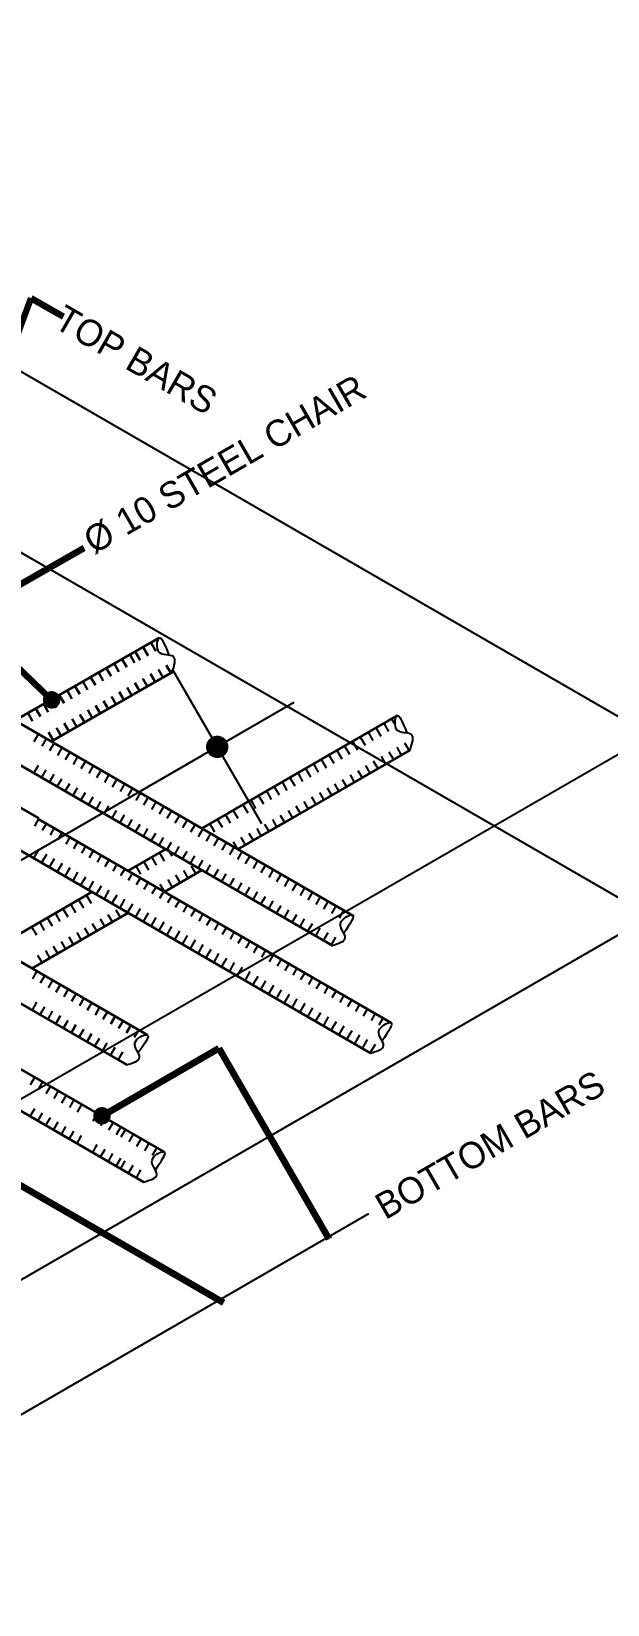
# Model space of a CAD drawing. Header units: inches. Extents: x -159432 to -126829, y -44881 to -40109.
# Drawn here: x -146512.1 to -146446, y -42288.1 to -42107.8 of the extents above; entities that cross this region are included whole.
import ezdxf

# ---------------------------------------------------------------- set-up
doc = ezdxf.new("R2010")
doc.units = ezdxf.units.IN
doc.header["$LTSCALE"] = 10
doc.header["$MEASUREMENT"] = 0
doc.header["$PDMODE"] = 34
doc.layers.get('0').update_dxf_attribs({"color": 140, "lineweight": 25})
doc.layers.get('Defpoints').update_dxf_attribs({"lineweight": 25})
for name, color, linetype, lineweight in [('DIM', 6, 'Continuous', 25), ('DIMENSION', 6, 'Continuous', 25), ('hatch', 141, 'Continuous', 30), ('LINTEL', 12, 'Continuous', 35), ('SLAB  RODS', 212, 'Continuous', 40)]:
    doc.layers.add(name, color=color, linetype=linetype, lineweight=lineweight)
doc.dimstyles.new('ARCHITECT', dxfattribs={"dimtxt": 7, "dimasz": 2, "dimexe": 6, "dimexo": 6, "dimgap": 2, "dimtad": 1, "dimdec": 1, "dimzin": 3, "dimdsep": 46, "dimlunit": 4, "dimtxsty": 'Standard', "dimblk1": 'DIM', "dimblk2": 'DIM', "dimsah": 1, "dimcen": 0.09375, "dimse1": 1, "dimse2": 1, "dimclrd": 6, "dimclre": 6, "dimclrt": 5, "dimadec": 0, "dimazin": 0, "dimtfac": 0.5, "dimtdec": 1, "dimtofl": 0, "dimtmove": 2, "dimatfit": 3, "dimldrblk": 'DIM', "dimfxl": 6, "dimfrac": 1, "dimtolj": 1, "dimtzin": 0, "dimarcsym": 0})
doc.dimstyles.new('ARCHITECT$0', dxfattribs={"dimscale": 0, "dimtxt": 8, "dimasz": 2, "dimexe": 0, "dimexo": 3, "dimgap": 2, "dimtad": 1, "dimdec": 0, "dimlfac": -1, "dimzin": 3, "dimdsep": 46, "dimlunit": 4, "dimtxsty": 'Standard', "dimblk": 'DIM', "dimcen": 0.125, "dimdle": 10.5, "dimclrd": 6, "dimclre": 6, "dimclrt": 2, "dimadec": 0, "dimazin": 0, "dimtfac": 1, "dimtdec": 0, "dimtofl": 0, "dimtmove": 2, "dimatfit": 3, "dimldrblk": 'DOT', "dimfxl": 1, "dimfrac": 2, "dimtolj": 2, "dimtzin": 3, "dimlwd": -1, "dimlwe": -1, "dimarcsym": 0})

# ---------------------------------------------------------------- blocks, each defined once
blk = doc.blocks.new('DIM')
at = {"layer": 'DIM'}
for p, q in [((0, 5.082), (0, -5.082)), ((5.082, 0), (-5.082, 0))]:
    blk.add_line(p, q, dxfattribs=at)
at = {"layer": 'DIM', "const_width": 0.64}
blk.add_lwpolyline([(-0.32, 0, 1), (0.32, 0, 1)], format="xyb", close=True, dxfattribs=at)
blk = doc.blocks.new('*D385')
at = {"layer": 'Defpoints', "color": 0, "ltscale": 8}
for p in [(-146495.86, -42181.03), (-146490.8, -42189.8), (-146552.24, -42213.58)]:
    blk.add_point(p, dxfattribs=at)
at = {"layer": 'DIMENSION', "color": 6, "ltscale": 8}
for p, q in [((-146494.36, -42183.63), (-146490.8, -42189.8)), ((-146545.45, -42221.35), (-146492.53, -42190.8)), ((-146550.74, -42216.18), (-146547.18, -42222.35))]:
    blk.add_line(p, q, dxfattribs=at)
at = {"layer": 'DIMENSION', "color": 6, "ltscale": 8, "xscale": 2, "yscale": 2, "zscale": 2}
for p, rotation in [((-146490.8, -42189.8), 29.9999999999889), ((-146547.18, -42222.35), 209.9999999999889)]:
    blk.add_blockref('DIM', p, dxfattribs=dict(at, rotation=rotation))
at = {"layer": 'DIMENSION', "color": 2, "ltscale": 8, "insert": (-146521.99, -42200.88), "char_height": 8, "attachment_point": 5, "rotation": 30}
blk.add_mtext('\\A2;10"', dxfattribs=at)
blk = doc.blocks.new('_Dot')
at = {"color": 0, "linetype": 'ByBlock', "lineweight": -2}
blk.add_line((-0.5, 0), (-1, 0), dxfattribs=at)
at = {"color": 0, "linetype": 'ByBlock', "const_width": 0.5}
blk.add_lwpolyline([(-0.25, 0, 1), (0.25, 0, 1)], format="xyb", close=True, dxfattribs=at)
blk = doc.blocks.new('DOT')
blk.add_line((-0.5, 0), (-1, 0))
at = {"const_width": 0.5}
blk.add_lwpolyline([(-0.25, 0, 1), (0.25, 0, 1)], format="xyb", close=True, dxfattribs=at)

msp = doc.modelspace()

# ---------------------------------------------------------------- linework, layer by layer
at = {"layer": 'DIMENSION', "ltscale": 8}
for p, q in [((-146580.87373, -42107.77025), (-146441.09693, -42188.47042)), ((-146580.87373, -42128.50625), (-146441.09693, -42209.20642)), ((-146577.81729, -42267.40595), (-146441.09693, -42188.47042)), ((-146577.81729, -42288.14195), (-146441.09693, -42209.20642)), ((-146515.9027, -42267.84537), (-146473.40632, -42243.31007))]:
    msp.add_line(p, q, dxfattribs=at)
at = {"layer": 'DIMENSION', "ltscale": 15}
for p, q in [((-146470.7604, -42186.63453), (-146470.5012, -42187.08348)), ((-146474.35196, -42188.70816), (-146473.83356, -42189.60605)), ((-146473.45407, -42188.18976), (-146472.93567, -42189.08765)), ((-146472.55618, -42187.67135), (-146472.03777, -42188.56924)), ((-146471.65829, -42187.15294), (-146471.13988, -42188.05083)), ((-146477.04564, -42190.26338), (-146476.52723, -42191.16127)), ((-146476.14775, -42189.74498), (-146475.62934, -42190.64287)), ((-146475.24985, -42189.22657), (-146474.73145, -42190.12446)), ((-146471.10878, -42190.36372), (-146470.59037, -42191.26161)), ((-146470.21088, -42189.84531), (-146469.69248, -42190.74321)), ((-146469.31299, -42189.32691), (-146468.79459, -42190.2248)), ((-146480.6372, -42192.33701), (-146480.11879, -42193.2349)), ((-146479.73931, -42191.8186), (-146479.2209, -42192.7165)), ((-146478.84142, -42191.3002), (-146478.32301, -42192.19809)), ((-146477.94353, -42190.78179), (-146477.42512, -42191.67968)), ((-146474.66526, -42192.4981), (-146474.14686, -42193.396)), ((-146473.80245, -42191.91894), (-146473.28404, -42192.81683)), ((-146472.90456, -42191.40054), (-146472.38615, -42192.29843)), ((-146472.00667, -42190.88213), (-146471.48826, -42191.78002)), ((-146483.33087, -42193.89223), (-146482.81247, -42194.79012)), ((-146482.43298, -42193.37383), (-146481.91458, -42194.27172)), ((-146481.53509, -42192.85542), (-146481.01669, -42193.75331)), ((-146477.35894, -42194.05333), (-146476.84053, -42194.95122)), ((-146476.46104, -42193.53492), (-146475.94264, -42194.43281)), ((-146475.56315, -42193.01651), (-146475.04475, -42193.9144)), ((-146486.92244, -42195.96586), (-146486.40403, -42196.86375)), ((-146486.02455, -42195.44745), (-146485.50614, -42196.34535)), ((-146485.12666, -42194.92905), (-146484.60825, -42195.82694)), ((-146484.22877, -42194.41064), (-146483.71036, -42195.30853)), ((-146480.88385, -42196.05696), (-146480.36544, -42196.95485)), ((-146479.98596, -42195.53855), (-146479.46755, -42196.43644)), ((-146479.08807, -42195.02014), (-146478.56966, -42195.91804)), ((-146478.19017, -42194.50174), (-146477.67177, -42195.39963)), ((-146489.85326, -42197.59585), (-146489.33486, -42198.49374)), ((-146488.95537, -42197.07744), (-146488.43697, -42197.97534)), ((-146487.82033, -42196.48427), (-146487.30192, -42197.38216)), ((-146483.57752, -42197.61218), (-146483.05911, -42198.51007)), ((-146482.67963, -42197.09377), (-146482.16122, -42197.99166)), ((-146481.78174, -42196.57537), (-146481.26333, -42197.47326)), ((-146491.64905, -42198.63267), (-146491.13064, -42199.53056)), ((-146490.75115, -42198.11426), (-146490.23275, -42199.01215)), ((-146487.16909, -42199.68581), (-146486.65068, -42200.5837)), ((-146486.27119, -42199.1674), (-146485.75279, -42200.06529)), ((-146485.3733, -42198.64899), (-146484.8549, -42199.54689)), ((-146484.47541, -42198.13059), (-146483.957, -42199.02848)), ((-146496.51237, -42201.44047), (-146495.99396, -42202.33836)), ((-146488.98557, -42200.68677), (-146488.46716, -42201.58466)), ((-146488.08768, -42200.16836), (-146487.56927, -42201.06626)), ((-146499.20604, -42202.99569), (-146498.68763, -42203.89358)), ((-146498.30815, -42202.47728), (-146497.78974, -42203.37517)), ((-146497.41026, -42201.95887), (-146496.89185, -42202.85677)), ((-146500.10393, -42203.5141), (-146499.58552, -42204.41199)), ((-146496.47602, -42205.01008), (-146495.95761, -42205.90798)), ((-146495.57813, -42204.49168), (-146495.05972, -42205.38957)), ((-146494.68024, -42203.97327), (-146494.16183, -42204.87116)), ((-146493.78234, -42203.45486), (-146493.26394, -42204.35275)), ((-146505.7753, -42206.84102), (-146505.25689, -42207.73891)), ((-146497.37391, -42205.52849), (-146496.8555, -42206.42638)), ((-146508.46897, -42208.39624), (-146507.95057, -42209.29413)), ((-146507.57108, -42207.87784), (-146507.05268, -42208.77573)), ((-146506.67319, -42207.35943), (-146506.15479, -42208.25732)), ((-146502.43038, -42208.48734), (-146501.91198, -42209.38523)), ((-146512.06054, -42210.46987), (-146511.54213, -42211.36776)), ((-146511.16265, -42209.95146), (-146510.64424, -42210.84936)), ((-146510.26476, -42209.43306), (-146509.74635, -42210.33095)), ((-146509.36687, -42208.91465), (-146508.84846, -42209.81254)), ((-146506.02195, -42210.56097), (-146505.50354, -42211.45886)), ((-146505.12406, -42210.04256), (-146504.60565, -42210.94045)), ((-146504.22617, -42209.52416), (-146503.70776, -42210.42205)), ((-146503.32827, -42209.00575), (-146502.80987, -42209.90364)), ((-146508.71562, -42212.11619), (-146508.19721, -42213.01408)), ((-146507.81773, -42211.59778), (-146507.29932, -42212.49567)), ((-146506.91984, -42211.07938), (-146506.40143, -42211.97727)), ((-146511.40929, -42213.67141), (-146510.89089, -42214.5693)), ((-146510.5114, -42213.153), (-146509.993, -42214.0509)), ((-146509.61351, -42212.6346), (-146509.09511, -42213.53249))]:
    msp.add_line(p, q, dxfattribs=at)
at = {"layer": 'DIMENSION'}
for p, q in [((-146511.30696, -42188.31997), (-146511.82582, -42189.2176)), ((-146510.40907, -42188.83837), (-146510.92792, -42189.736)), ((-146509.51117, -42189.35677), (-146510.03003, -42190.2544)), ((-146508.61327, -42189.87517), (-146509.13213, -42190.7728)), ((-146507.71538, -42190.39357), (-146508.23424, -42191.2912)), ((-146511.83241, -42192.80537), (-146511.31355, -42191.90774)), ((-146510.93452, -42193.32377), (-146510.41566, -42192.42614)), ((-146506.81748, -42190.91197), (-146507.33634, -42191.8096)), ((-146505.91959, -42191.43037), (-146506.43845, -42192.328)), ((-146505.02169, -42191.94877), (-146505.54055, -42192.8464)), ((-146504.1238, -42192.46717), (-146504.64266, -42193.3648)), ((-146510.03662, -42193.84217), (-146509.51776, -42192.94454)), ((-146509.13873, -42194.36057), (-146508.61987, -42193.46294)), ((-146508.24083, -42194.87897), (-146507.72197, -42193.98134)), ((-146503.2259, -42192.98557), (-146503.74476, -42193.8832)), ((-146502.32801, -42193.50397), (-146502.84687, -42194.4016)), ((-146501.43011, -42194.02237), (-146501.94897, -42194.92)), ((-146507.34294, -42195.39737), (-146506.82408, -42194.49974)), ((-146506.44504, -42195.91577), (-146505.92618, -42195.01814)), ((-146505.54715, -42196.43417), (-146505.02829, -42195.53654)), ((-146504.64925, -42196.95257), (-146504.13039, -42196.05494)), ((-146500.53222, -42194.54077), (-146501.05108, -42195.4384)), ((-146499.63432, -42195.05917), (-146500.15318, -42195.9568)), ((-146498.73643, -42195.57757), (-146499.25529, -42196.4752)), ((-146497.83853, -42196.09597), (-146498.35739, -42196.9936)), ((-146503.75135, -42197.47097), (-146503.2325, -42196.57334)), ((-146502.85346, -42197.98937), (-146502.3346, -42197.09174)), ((-146501.95556, -42198.50777), (-146501.43671, -42197.61014)), ((-146496.94064, -42196.61437), (-146497.4595, -42197.512)), ((-146496.04274, -42197.13277), (-146496.5616, -42198.0304)), ((-146495.14485, -42197.65117), (-146495.66371, -42198.5488)), ((-146511.25127, -42197.98901), (-146511.77012, -42198.88665)), ((-146510.35337, -42198.50741), (-146510.87223, -42199.40505)), ((-146509.45548, -42199.02581), (-146509.97433, -42199.92345)), ((-146508.55758, -42199.54421), (-146509.07644, -42200.44185)), ((-146501.05767, -42199.02617), (-146500.53881, -42198.12854)), ((-146500.15977, -42199.54457), (-146499.64092, -42198.64694)), ((-146499.26188, -42200.06297), (-146498.74302, -42199.16534)), ((-146498.36398, -42200.58137), (-146497.84513, -42199.68374)), ((-146494.24695, -42198.16957), (-146494.76581, -42199.0672)), ((-146493.34906, -42198.68797), (-146493.86792, -42199.5856)), ((-146492.45116, -42199.20637), (-146492.97002, -42200.104)), ((-146491.55327, -42199.72477), (-146492.07212, -42200.6224)), ((-146507.65969, -42200.06261), (-146508.17854, -42200.96025)), ((-146506.76179, -42200.58101), (-146507.28065, -42201.47865)), ((-146505.8639, -42201.09941), (-146506.38275, -42201.99705)), ((-146497.46609, -42201.09977), (-146496.94723, -42200.20214)), ((-146496.56819, -42201.61817), (-146496.04934, -42200.72054)), ((-146495.6703, -42202.13657), (-146495.15144, -42201.23894)), ((-146490.65537, -42200.24317), (-146491.17423, -42201.1408)), ((-146489.75748, -42200.76157), (-146490.27633, -42201.6592)), ((-146488.85958, -42201.27997), (-146489.37844, -42202.1776)), ((-146511.77672, -42202.47442), (-146511.25786, -42201.57679)), ((-146510.87882, -42202.99282), (-146510.35996, -42202.09519)), ((-146509.98093, -42203.51122), (-146509.46207, -42202.61359)), ((-146509.08303, -42204.02962), (-146508.56417, -42203.13199)), ((-146504.966, -42201.61781), (-146505.48486, -42202.51545)), ((-146504.06811, -42202.13621), (-146504.58696, -42203.03385)), ((-146503.17021, -42202.65461), (-146503.68907, -42203.55225)), ((-146502.27232, -42203.17301), (-146502.79117, -42204.07065)), ((-146494.7724, -42202.65497), (-146494.25355, -42201.75734)), ((-146493.87451, -42203.17337), (-146493.35565, -42202.27574)), ((-146492.97661, -42203.69177), (-146492.45776, -42202.79414)), ((-146492.07872, -42204.21017), (-146491.55986, -42203.31254)), ((-146487.96169, -42201.79837), (-146488.48054, -42202.696)), ((-146487.06379, -42202.31677), (-146487.58265, -42203.2144)), ((-146486.1659, -42202.83517), (-146486.68475, -42203.7328)), ((-146485.268, -42203.35357), (-146485.78686, -42204.2512)), ((-146508.18514, -42204.54802), (-146507.66628, -42203.65039)), ((-146507.28724, -42205.06642), (-146506.76838, -42204.16879)), ((-146506.38935, -42205.58482), (-146505.87049, -42204.68719)), ((-146501.37442, -42203.69141), (-146501.89328, -42204.58905)), ((-146500.47652, -42204.20981), (-146500.99538, -42205.10745)), ((-146499.57863, -42204.72821), (-146500.09749, -42205.62585)), ((-146491.18082, -42204.72857), (-146490.66197, -42203.83094)), ((-146490.28293, -42205.24697), (-146489.76407, -42204.34934)), ((-146489.38503, -42205.76537), (-146488.86618, -42204.86774)), ((-146484.37011, -42203.87197), (-146484.88896, -42204.7696)), ((-146483.47221, -42204.39037), (-146483.99107, -42205.288)), ((-146482.57432, -42204.90877), (-146483.09317, -42205.8064)), ((-146505.49145, -42206.10322), (-146504.97259, -42205.20559)), ((-146504.59356, -42206.62162), (-146504.0747, -42205.72399)), ((-146503.69566, -42207.14002), (-146503.1768, -42206.24239)), ((-146502.79777, -42207.65842), (-146502.27891, -42206.76079)), ((-146498.68073, -42205.24661), (-146499.19959, -42206.14425)), ((-146497.78284, -42205.76501), (-146498.3017, -42206.66265)), ((-146496.88494, -42206.28341), (-146497.4038, -42207.18105)), ((-146495.98705, -42206.80181), (-146496.50591, -42207.69945)), ((-146488.48714, -42206.28377), (-146487.96828, -42205.38614)), ((-146487.58924, -42206.80217), (-146487.07038, -42205.90454)), ((-146486.69135, -42207.32057), (-146486.17249, -42206.42294)), ((-146485.79345, -42207.83897), (-146485.27459, -42206.94134)), ((-146481.67642, -42205.42717), (-146482.19528, -42206.3248)), ((-146480.77853, -42205.94557), (-146481.29738, -42206.8432)), ((-146479.88063, -42206.46397), (-146480.39949, -42207.3616)), ((-146501.89987, -42208.17682), (-146501.38101, -42207.27919)), ((-146501.00198, -42208.69522), (-146500.48312, -42207.79759)), ((-146500.10408, -42209.21362), (-146499.58522, -42208.31599)), ((-146495.08915, -42207.32021), (-146495.60801, -42208.21785)), ((-146494.19126, -42207.83861), (-146494.71012, -42208.73625)), ((-146493.29336, -42208.35701), (-146493.81222, -42209.25465)), ((-146484.89556, -42208.35737), (-146484.3767, -42207.45974)), ((-146483.99766, -42208.87577), (-146483.4788, -42207.97814)), ((-146483.09977, -42209.39417), (-146482.58091, -42208.49654)), ((-146478.98274, -42206.98237), (-146479.50159, -42207.88)), ((-146478.08484, -42207.50077), (-146478.6037, -42208.3984)), ((-146477.18694, -42208.01917), (-146477.7058, -42208.9168)), ((-146476.28905, -42208.53757), (-146476.80791, -42209.4352)), ((-146499.20619, -42209.73202), (-146498.68733, -42208.83439)), ((-146498.30829, -42210.25042), (-146497.78943, -42209.35279)), ((-146497.4104, -42210.76882), (-146496.89154, -42209.87119)), ((-146496.5125, -42211.28722), (-146495.99364, -42210.38959)), ((-146492.39547, -42208.87541), (-146492.91433, -42209.77305)), ((-146491.49757, -42209.39381), (-146492.01643, -42210.29145)), ((-146490.59968, -42209.91221), (-146491.11854, -42210.80985)), ((-146489.70178, -42210.43061), (-146490.22064, -42211.32825)), ((-146482.20187, -42209.91257), (-146481.68301, -42209.01494)), ((-146481.30398, -42210.43097), (-146480.78512, -42209.53334)), ((-146480.40608, -42210.94937), (-146479.88722, -42210.05174)), ((-146479.50819, -42211.46777), (-146478.98933, -42210.57014)), ((-146495.61461, -42211.80562), (-146495.09575, -42210.90799)), ((-146494.71671, -42212.32402), (-146494.19785, -42211.42639)), ((-146493.81881, -42212.84242), (-146493.29996, -42211.94479)), ((-146488.80389, -42210.94901), (-146489.32275, -42211.84665)), ((-146487.90599, -42211.46741), (-146488.42485, -42212.36505)), ((-146487.0081, -42211.98581), (-146487.52696, -42212.88345)), ((-146478.61029, -42211.98617), (-146478.09143, -42211.08854)), ((-146477.7124, -42212.50457), (-146477.19354, -42211.60694)), ((-146492.92092, -42213.36082), (-146492.40206, -42212.46319)), ((-146492.02302, -42213.87922), (-146491.50417, -42212.98159)), ((-146491.12513, -42214.39762), (-146490.60627, -42213.49999)), ((-146490.22723, -42214.91602), (-146489.70838, -42214.01839)), ((-146486.1102, -42212.50421), (-146486.62906, -42213.40185)), ((-146485.21231, -42213.02261), (-146485.73117, -42213.92025)), ((-146484.31441, -42213.54101), (-146484.83327, -42214.43865)), ((-146483.41652, -42214.05941), (-146483.93538, -42214.95705)), ((-146511.47586, -42215.49609), (-146511.99471, -42216.39372)), ((-146489.32934, -42215.43442), (-146488.81048, -42214.53679)), ((-146488.43144, -42215.95282), (-146487.91259, -42215.05519)), ((-146487.53355, -42216.47122), (-146487.01469, -42215.57359)), ((-146482.51862, -42214.57781), (-146483.03748, -42215.47545)), ((-146481.62073, -42215.09621), (-146482.13958, -42215.99385)), ((-146480.72283, -42215.61461), (-146481.24169, -42216.51225)), ((-146510.57823, -42216.01495), (-146511.09708, -42216.91258)), ((-146509.6806, -42216.53381), (-146510.19945, -42217.43144)), ((-146508.78633, -42217.01717), (-146509.30519, -42217.9148)), ((-146508.78296, -42217.05267), (-146509.30182, -42217.9503)), ((-146507.8887, -42217.53603), (-146508.40756, -42218.43366)), ((-146507.88533, -42217.57152), (-146508.40419, -42218.46915)), ((-146486.63565, -42216.98962), (-146486.1168, -42216.09199)), ((-146485.73776, -42217.50802), (-146485.2189, -42216.61039)), ((-146484.83986, -42218.02642), (-146484.32101, -42217.12879)), ((-146483.94197, -42218.54482), (-146483.42311, -42217.64719)), ((-146479.82494, -42216.13301), (-146480.34379, -42217.03065)), ((-146478.92704, -42216.65141), (-146479.4459, -42217.54905)), ((-146478.02915, -42217.16981), (-146478.548, -42218.06745)), ((-146477.13125, -42217.68821), (-146477.65011, -42218.58585)), ((-146512.00184, -42219.98241), (-146511.48298, -42219.08478)), ((-146511.10421, -42220.50127), (-146510.58535, -42219.60364)), ((-146506.99107, -42218.05489), (-146507.50993, -42218.95252)), ((-146506.9877, -42218.09038), (-146507.50656, -42218.98801)), ((-146506.09344, -42218.57374), (-146506.6123, -42219.47138)), ((-146506.09007, -42218.60924), (-146506.60893, -42219.50687)), ((-146505.19581, -42219.0926), (-146505.71467, -42219.99023)), ((-146505.19244, -42219.1281), (-146505.7113, -42220.02573)), ((-146483.04407, -42219.06322), (-146482.52522, -42218.16559)), ((-146482.14618, -42219.58162), (-146481.62732, -42218.68399)), ((-146481.24828, -42220.10002), (-146480.72943, -42219.20239)), ((-146476.23336, -42218.20661), (-146476.75221, -42219.10425)), ((-146475.33705, -42218.72776), (-146475.85591, -42219.62539)), ((-146474.43915, -42219.24616), (-146474.95801, -42220.14379)), ((-146510.20658, -42221.02013), (-146509.68772, -42220.1225)), ((-146509.31231, -42221.50349), (-146508.79346, -42220.60586)), ((-146509.30894, -42221.53899), (-146508.79009, -42220.64135)), ((-146508.41468, -42222.02235), (-146507.89582, -42221.12472)), ((-146508.41131, -42222.05784), (-146507.89246, -42221.16021)), ((-146504.29818, -42219.61146), (-146504.81704, -42220.50909)), ((-146504.29481, -42219.64695), (-146504.81367, -42220.54458)), ((-146503.40055, -42220.13032), (-146503.91941, -42221.02795)), ((-146503.39718, -42220.16581), (-146503.91604, -42221.06344)), ((-146502.50292, -42220.64918), (-146503.02178, -42221.54681)), ((-146502.49955, -42220.68467), (-146503.01841, -42221.5823)), ((-146501.60529, -42221.16803), (-146502.12415, -42222.06566)), ((-146501.60192, -42221.20353), (-146502.12078, -42222.10116)), ((-146480.35039, -42220.61842), (-146479.83153, -42219.72079)), ((-146479.45249, -42221.13682), (-146478.93363, -42220.23919)), ((-146478.5546, -42221.65522), (-146478.03574, -42220.75759)), ((-146477.65829, -42222.17637), (-146477.13943, -42221.27873)), ((-146473.54126, -42219.76456), (-146474.06012, -42220.66219)), ((-146472.64336, -42220.28296), (-146473.16222, -42221.18059)), ((-146471.74547, -42220.80136), (-146472.26433, -42221.69899)), ((-146507.51705, -42222.54121), (-146506.99819, -42221.64358)), ((-146507.51368, -42222.5767), (-146506.99483, -42221.67907)), ((-146506.61942, -42223.06006), (-146506.10056, -42222.16243)), ((-146506.61605, -42223.09556), (-146506.09719, -42222.19793)), ((-146505.72179, -42223.57892), (-146505.20293, -42222.68129)), ((-146505.71842, -42223.61442), (-146505.19956, -42222.71679)), ((-146504.82416, -42224.09778), (-146504.3053, -42223.20015)), ((-146500.70766, -42221.68689), (-146501.22651, -42222.58452)), ((-146500.70429, -42221.72238), (-146501.22315, -42222.62001)), ((-146499.81003, -42222.20575), (-146500.32888, -42223.10338)), ((-146499.80666, -42222.24124), (-146500.32552, -42223.13887)), ((-146476.76039, -42222.69477), (-146476.24154, -42221.79713)), ((-146475.8625, -42223.21317), (-146475.34364, -42222.31553)), ((-146474.9646, -42223.73157), (-146474.44575, -42222.83393)), ((-146504.82079, -42224.13327), (-146504.30193, -42223.23564)), ((-146503.92653, -42224.61664), (-146503.40767, -42223.71901)), ((-146503.92316, -42224.65213), (-146503.4043, -42223.7545)), ((-146503.0289, -42225.1355), (-146502.51004, -42224.23786)), ((-146503.02553, -42225.17099), (-146502.50667, -42224.27336)), ((-146502.13127, -42225.65435), (-146501.61241, -42224.75672)), ((-146502.1279, -42225.68985), (-146501.60904, -42224.79222)), ((-146474.06671, -42224.24997), (-146473.54785, -42223.35233)), ((-146473.16881, -42224.76837), (-146472.64996, -42223.87073)), ((-146511.7286, -42227.66655), (-146512.24745, -42228.56418)), ((-146510.83097, -42228.18541), (-146511.34982, -42229.08304)), ((-146509.93334, -42228.70427), (-146510.45219, -42229.6019)), ((-146509.0357, -42229.22313), (-146509.55456, -42230.12076)), ((-146508.13807, -42229.74198), (-146508.65693, -42230.63962)), ((-146507.24044, -42230.26084), (-146507.7593, -42231.15847)), ((-146512.25458, -42232.15287), (-146511.73572, -42231.25524)), ((-146511.35695, -42232.67173), (-146510.83809, -42231.7741)), ((-146506.34281, -42230.7797), (-146506.86167, -42231.67733)), ((-146504.54755, -42231.81742), (-146505.06641, -42232.71505)), ((-146510.45932, -42233.19059), (-146509.94046, -42232.29296)), ((-146509.56168, -42233.70945), (-146509.04283, -42232.81182)), ((-146508.66405, -42234.2283), (-146508.1452, -42233.33067)), ((-146507.76642, -42234.74716), (-146507.24757, -42233.84953)), ((-146503.64992, -42232.33627), (-146504.16878, -42233.2339)), ((-146502.75229, -42232.85513), (-146503.27115, -42233.75276)), ((-146501.85466, -42233.37399), (-146502.37352, -42234.27162)), ((-146501.33334, -42233.67314), (-146501.8522, -42234.57077)), ((-146506.86879, -42235.26602), (-146506.34993, -42234.36839)), ((-146505.07353, -42236.30374), (-146504.55467, -42235.4061)), ((-146500.43571, -42234.192), (-146500.95457, -42235.08963)), ((-146499.53808, -42234.71085), (-146500.05694, -42235.60848)), ((-146498.64045, -42235.22971), (-146499.15931, -42236.12734)), ((-146497.74282, -42235.74857), (-146498.26168, -42236.6462)), ((-146504.1759, -42236.82259), (-146503.65704, -42235.92496)), ((-146503.27827, -42237.34145), (-146502.75941, -42236.44382)), ((-146502.38064, -42237.86031), (-146501.86178, -42236.96268)), ((-146501.85932, -42238.15946), (-146501.34047, -42237.26183)), ((-146500.96169, -42238.67832), (-146500.44284, -42237.78069)), ((-146500.06406, -42239.19717), (-146499.54521, -42238.29954))]:
    msp.add_line(p, q, dxfattribs=at)
at = {"layer": 'DIMENSION', "ltscale": 15}
for points in [[(-146495.97396, -42181.24998), (-146495.83126, -42179.44979), (-146497.4791, -42178.91654), (-146497.50507, -42177.34701), (-146496.34225, -42179.27628)], [(-146468.69046, -42190.16927), (-146468.54777, -42188.36908), (-146470.19561, -42187.83582), (-146470.22157, -42186.2663), (-146469.05876, -42188.19556)], [(-146477.63732, -42212.56492), (-146476.12158, -42211.6861), (-146476.6546, -42210.03818), (-146475.33595, -42209.06214), (-146476.28026, -42211.17031)], [(-146473.23956, -42224.9093), (-146471.72382, -42224.03048), (-146472.25684, -42222.38256), (-146470.93819, -42221.40652), (-146471.8825, -42223.51469)], [(-146501.22035, -42226.2676), (-146499.7046, -42225.38878), (-146500.23762, -42223.74087), (-146498.85722, -42222.80048), (-146499.86328, -42224.87299)], [(-146499.25338, -42239.70793), (-146497.73764, -42238.8291), (-146498.27065, -42237.18119), (-146496.95201, -42236.20515), (-146497.89631, -42238.31332)]]:
    msp.add_spline(points, degree=3, dxfattribs=at)
at = {"layer": 'hatch'}
for p, q in [((-146498.35521, -42177.93179), (-146497.8368, -42178.82968)), ((-146501.68859, -42179.77904), (-146501.17019, -42180.67693)), ((-146500.78832, -42179.26478), (-146500.26991, -42180.16267)), ((-146500.15576, -42178.96029), (-146499.63735, -42179.85819)), ((-146499.25548, -42178.44604), (-146498.73708, -42179.34393)), ((-146504.38942, -42181.3218), (-146503.87102, -42182.21969)), ((-146503.48915, -42180.80755), (-146502.97074, -42181.70544)), ((-146502.58887, -42180.29329), (-146502.07046, -42181.19118)), ((-146498.44064, -42181.4429), (-146497.92223, -42182.34079)), ((-146497.54036, -42180.92865), (-146497.02195, -42181.82654)), ((-146496.64009, -42180.41439), (-146496.12168, -42181.31228)), ((-146507.99053, -42183.37882), (-146507.47212, -42184.27671)), ((-146507.09025, -42182.86457), (-146506.57184, -42183.76246)), ((-146506.18997, -42182.35031), (-146505.67157, -42183.2482)), ((-146505.2897, -42181.83606), (-146504.77129, -42182.73395)), ((-146502.04174, -42183.49992), (-146501.52333, -42184.39781)), ((-146501.14146, -42182.98567), (-146500.62306, -42183.88356)), ((-146500.24119, -42182.47141), (-146499.72278, -42183.3693)), ((-146499.34091, -42181.95716), (-146498.82251, -42182.85505)), ((-146510.69135, -42184.92158), (-146510.17295, -42185.81947)), ((-146510.69135, -42184.92158), (-146510.17295, -42185.81947)), ((-146509.79108, -42184.40733), (-146509.27267, -42185.30522)), ((-146508.8908, -42183.89307), (-146508.37239, -42184.79097)), ((-146504.74257, -42185.04268), (-146504.22416, -42185.94057)), ((-146503.84229, -42184.52843), (-146503.32389, -42185.42632)), ((-146502.94202, -42184.01417), (-146502.42361, -42184.91207)), ((-146512.4919, -42185.95009), (-146511.9735, -42186.84798)), ((-146511.59163, -42185.43584), (-146511.07322, -42186.33373)), ((-146508.34367, -42187.0997), (-146507.82526, -42187.99759)), ((-146507.4434, -42186.58545), (-146506.92499, -42187.48334)), ((-146506.54312, -42186.07119), (-146506.02471, -42186.96908)), ((-146505.64284, -42185.55694), (-146505.12444, -42186.45483)), ((-146510.14422, -42188.12821), (-146509.62582, -42189.0261)), ((-146509.24395, -42187.61396), (-146508.72554, -42188.51185))]:
    msp.add_line(p, q, dxfattribs=at)
at = {"layer": 'LINTEL', "ltscale": 15}
for p, q in [((-146613.06619, -42129.56925), (-146475.20639, -42209.16264)), ((-146477.52517, -42212.61267), (-146557.18814, -42166.61923)), ((-146488.73282, -42196.94899), (-146470.13391, -42186.21091)), ((-146484.58562, -42199.34338), (-146468.68924, -42190.1656)), ((-146492.54694, -42199.15107), (-146480.9104, -42192.43271)), ((-146498.81916, -42222.80935), (-146548.85024, -42193.9666)), ((-146511.25127, -42197.98901), (-146518.24249, -42193.97024)), ((-146501.13793, -42226.25938), (-146548.85024, -42198.75537)), ((-146470.84444, -42221.44387), (-146511.30586, -42198.08346)), ((-146488.3997, -42201.54548), (-146483.0796, -42198.47459)), ((-146473.21222, -42224.90832), (-146515.61219, -42200.38563)), ((-146501.00182, -42204.0325), (-146496.69414, -42201.54546)), ((-146501.00182, -42204.0325), (-146500.78049, -42203.90472)), ((-146496.8555, -42206.42638), (-146492.54735, -42203.93961)), ((-146516.2087, -42212.8122), (-146505.15791, -42206.43202)), ((-146512.06403, -42215.20513), (-146501.01569, -42208.82775)), ((-146496.88561, -42236.24348), (-146537.41889, -42212.84158)), ((-146499.20438, -42239.69351), (-146541.60122, -42215.21569))]:
    msp.add_line(p, q, dxfattribs=at)
at = {"layer": 'SLAB  RODS'}
for p, q in [((-146497.44496, -42177.29991), (-146514.01212, -42186.75814)), ((-146495.89012, -42181.21369), (-146509.83303, -42189.17094))]:
    msp.add_line(p, q, dxfattribs=at)

# ---------------------------------------------------------------- texts
at = {"layer": 'DIMENSION', "ltscale": 8, "char_height": 3.024, "attachment_point": 1}
for s, insert, rotation in [('TOP BARS', (-146508.19689, -42138.99034, -0.6912), 330), ('%%c 10 STEEL CHAIR', (-146506.47161, -42165.15423, -0.6912), 30), ('BOTTOM BARS', (-146473.0269, -42241.46543, -0.6912), 30)]:
    msp.add_mtext(s, dxfattribs=dict(at, insert=insert, rotation=rotation))

# ---------------------------------------------------------------- dimensions: what is measured, and where the dimension line sits
at = {"layer": 'DIMENSION', "ltscale": 8}
dim = msp.add_aligned_dim(p1=(-146552.24276, -42213.58103), p2=(-146495.86107, -42181.02905), distance=-10.13073, text='10"', dimstyle='ARCHITECT$0', override={"dimscale": 1}, dxfattribs=at)
dim.commit()
dim.dimension.update_dxf_attribs({"geometry": '*D385', "text_midpoint": (-146521.98655, -42200.88235)})

# ---------------------------------------------------------------- leaders
for points in [[(-146530.12026, -42151.55847), (-146519.38791, -42157.7548), (-146512.12971, -42138.34711), (-146508.48362, -42140.46175)], [(-146509.79108, -42184.40733), (-146519.78023, -42174.81572), (-146506.07434, -42166.99099)], [(-146504.01213, -42232.10275), (-146490.60712, -42224.36337), (-146478.00209, -42246.19593)], [(-146529.14168, -42246.80594), (-146515.42178, -42238.88476), (-146490.0785, -42253.51671)]]:
    msp.add_leader(points, dimstyle='ARCHITECT', override={"dimtxt": 8, "dimexe": 0, "dimexo": 3, "dimdec": 0, "dimlfac": -1, "dimcen": 0.125, "dimdle": 10.5, "dimse1": 0, "dimse2": 0, "dimclrt": 2, "dimtfac": 1, "dimtdec": 0, "dimldrblk": 'Dot', "dimfxl": 1, "dimfrac": 2, "dimtolj": 2, "dimtzin": 3, "dimlwd": 65535, "dimlwe": 65535}, dxfattribs=at)

doc.saveas('drawing.dxf')
